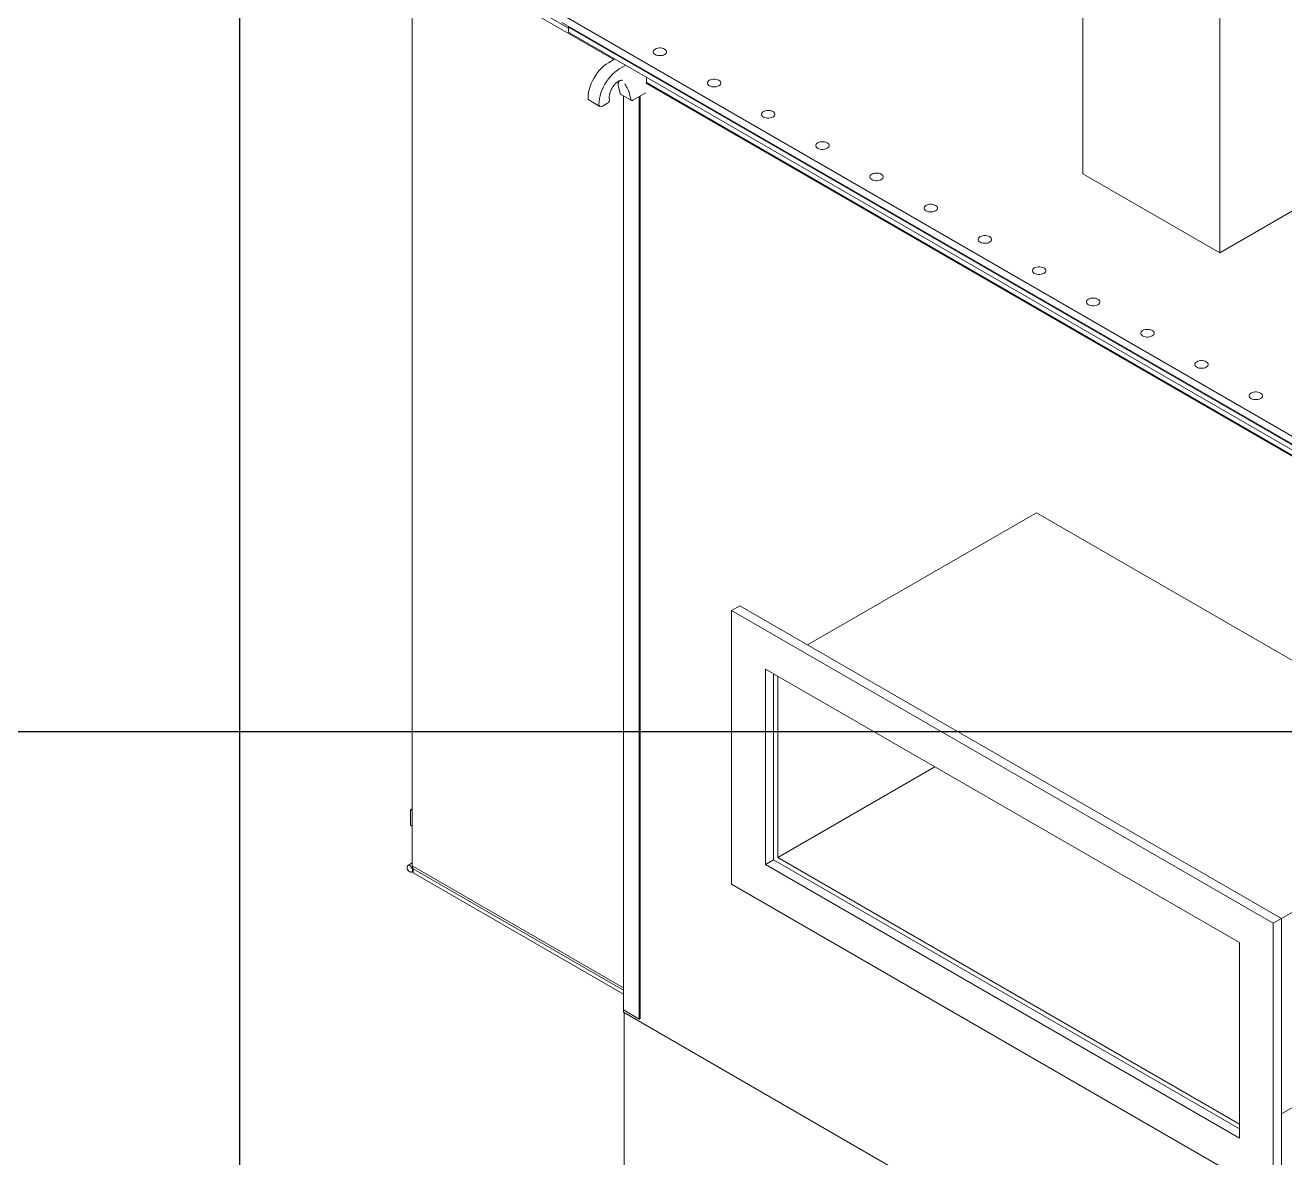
# Model space of a CAD drawing. Header units: millimetres. Extents: x 30710 to 48779, y -19256 to -8564.
# Drawn here: x 38046 to 39362, y -16017 to -14835 of the extents above; entities that cross this region are included whole.
import ezdxf

# ---------------------------------------------------------------- set-up
doc = ezdxf.new("R2010")
doc.units = ezdxf.units.MM
doc.header["$LTSCALE"] = 10
doc.layers.get('Defpoints').update_dxf_attribs({"lineweight": 25})
doc.layers.add('粗实线', color=4, linetype='Continuous', lineweight=18)

msp = doc.modelspace()

# ---------------------------------------------------------------- linework, layer by layer
at = {"layer": 'Defpoints'}
for p, q in [((38270.22, -8564.163), (38270.22, -19256.163)), ((30710.22, -15572.161), (45830.22, -15572.161))]:
    msp.add_line(p, q, dxfattribs=at)
at = {"layer": '粗实线'}
for p, q in [((39150.966, -14434.621), (39150.966, -14989.869)), ((39293.801, -14517.078), (39293.801, -15072.326)), ((38451.597, -14743.996), (38613.666, -14837.556)), ((38450.324, -14748.769), (38661.075, -14870.433)), ((38450.324, -14748.769), (38450.324, -15712.376)), ((38606.595, -14823.504), (40027.879, -15643.994)), ((38606.595, -14831.67), (40027.879, -15652.16)), ((38613.666, -14836.569), (38614.374, -14836.16)), ((38615.081, -14836.569), (38613.666, -14836.569)), ((38613.666, -14836.569), (38613.666, -14840.921)), ((40027.879, -15652.977), (38613.666, -14836.569)), ((38614.772, -14842.463), (40027.879, -15658.232)), ((38655.385, -14873.718), (38662.149, -14869.813)), ((38666.699, -14880.249), (38673.463, -14876.344)), ((38694.983, -14888.768), (38694.983, -14894.5)), ((38667.464, -14905.692), (38665.752, -14898.41)), ((38678.778, -14912.223), (38677.066, -14904.941)), ((39978.767, -15636.429), (38694.276, -14894.908)), ((39979.474, -15636.021), (38694.983, -14894.5)), ((38635.208, -14912.749), (38646.521, -14919.281)), ((38649.021, -14919.033), (38654.324, -14915.972)), ((38668.027, -14906.529), (38679.341, -14913.06)), ((38670.941, -14908.211), (38670.941, -15865.369)), ((38670.946, -14908.214), (38670.946, -15862.144)), ((38694.276, -14905.156), (38680.841, -14912.912)), ((38687.629, -15872.349), (38687.629, -14908.993)), ((38688.478, -15871.859), (38688.478, -14908.503)), ((39150.966, -14989.869), (39293.801, -15072.326)), ((39293.801, -15072.326), (39443.708, -14985.786)), ((39102.277, -15343.592), (38863.28, -15481.562)), ((39102.277, -15343.592), (39597.251, -15629.335)), ((38792.564, -15440.738), (38784.079, -15445.637)), ((38792.564, -15440.738), (39358.249, -15767.301)), ((38784.079, -15731.426), (38784.079, -15445.637)), ((38784.079, -15445.637), (39349.764, -15772.2)), ((38819.434, -15506.874), (39314.409, -15792.617)), ((38819.434, -15711.009), (38819.434, -15506.874)), ((38827.919, -15706.111), (38827.919, -15511.772)), ((38832.162, -15703.661), (38832.162, -15514.221)), ((38996.239, -15608.941), (38832.162, -15703.661)), ((39597.251, -15629.335), (39358.249, -15767.308)), ((38448.556, -15653.745), (38450.324, -15652.725)), ((38448.556, -15653.745), (38450.324, -15654.766)), ((38448.556, -15670.076), (38448.556, -15653.745)), ((38448.556, -15670.076), (38450.324, -15671.096)), ((38827.919, -15706.111), (38819.434, -15711.009)), ((39314.409, -15986.955), (38827.919, -15706.111)), ((39314.409, -15982.056), (38832.162, -15703.661)), ((38450.324, -15709.347), (38445.849, -15711.93)), ((38449.849, -15718.858), (38451.597, -15717.849)), ((38450.324, -15712.376), (38670.941, -15839.736)), ((38450.324, -15712.376), (38451.597, -15715.68)), ((38451.597, -15715.68), (38670.941, -15842.305)), ((38451.597, -15715.68), (38451.597, -15719.762)), ((38451.597, -15719.762), (38670.941, -15846.387)), ((39314.409, -15996.752), (38819.434, -15711.009)), ((39349.764, -16057.989), (38784.079, -15731.426)), ((39358.249, -15767.301), (39349.764, -15772.2)), ((39349.764, -15772.2), (39349.764, -16057.989)), ((39358.249, -15767.301), (39358.249, -16053.091)), ((39314.409, -15792.617), (39314.409, -15996.752)), ((39597.251, -15833.47), (39358.249, -15971.443)), ((38670.941, -15865.369), (40028.586, -16649.121)), ((38671.649, -15863.124), (38687.629, -15872.349)), ((38671.649, -15865.777), (38671.649, -16071.394)), ((38687.629, -15872.349), (38688.478, -15871.859))]:
    msp.add_line(p, q, dxfattribs=at)
for points in [[(38704.175, -14865.141), (38705.401, -14865.705), (38706.813, -14866.098), (38708.341, -14866.299), (38709.909, -14866.299), (38711.437, -14866.098), (38712.849, -14865.705), (38714.075, -14865.141), (38715.052, -14864.433), (38715.732, -14863.618), (38716.081, -14862.736), (38716.081, -14861.831), (38715.732, -14860.949), (38715.052, -14860.134), (38714.075, -14859.426), (38712.849, -14858.862), (38711.437, -14858.469), (38709.909, -14858.268), (38708.341, -14858.268), (38706.813, -14858.469), (38705.401, -14858.862), (38704.175, -14859.426), (38703.198, -14860.134), (38702.518, -14860.949), (38702.169, -14861.831), (38702.169, -14862.736), (38702.518, -14863.618), (38703.198, -14864.433), (38704.175, -14865.141)], [(38655.385, -14873.718), (38653.01, -14875.243), (38650.665, -14877.057), (38648.379, -14879.137), (38646.181, -14881.457), (38644.099, -14883.988), (38642.159, -14886.697), (38640.385, -14889.552), (38638.8, -14892.515), (38637.423, -14895.55), (38636.273, -14898.619), (38635.362, -14901.682), (38634.704, -14904.702), (38634.305, -14907.64), (38634.172, -14910.46)], [(38666.699, -14880.249), (38664.324, -14881.774), (38661.978, -14883.588), (38659.693, -14885.668), (38657.495, -14887.988), (38655.413, -14890.519), (38653.473, -14893.229), (38651.699, -14896.083), (38650.114, -14899.046), (38648.737, -14902.082), (38647.586, -14905.15), (38646.676, -14908.214), (38646.017, -14911.233), (38645.619, -14914.172), (38645.486, -14916.991)], [(38760.744, -14897.797), (38761.97, -14898.361), (38763.382, -14898.754), (38764.91, -14898.955), (38766.478, -14898.955), (38768.006, -14898.754), (38769.418, -14898.361), (38770.644, -14897.797), (38771.621, -14897.09), (38772.301, -14896.274), (38772.65, -14895.392), (38772.65, -14894.487), (38772.301, -14893.605), (38771.621, -14892.79), (38770.644, -14892.082), (38769.418, -14891.518), (38768.006, -14891.126), (38766.478, -14890.924), (38764.91, -14890.924), (38763.382, -14891.126), (38761.97, -14891.518), (38760.744, -14892.082), (38759.767, -14892.79), (38759.087, -14893.605), (38758.738, -14894.487), (38758.738, -14895.392), (38759.087, -14896.274), (38759.767, -14897.09), (38760.744, -14897.797)], [(38678.778, -14912.223), (38678.888, -14912.547), (38679.053, -14912.813), (38679.268, -14913.014), (38679.527, -14913.144), (38679.822, -14913.199), (38680.145, -14913.178), (38680.488, -14913.081), (38680.841, -14912.912)], [(38817.313, -14930.454), (38818.538, -14931.018), (38819.95, -14931.41), (38821.479, -14931.612), (38823.046, -14931.612), (38824.574, -14931.41), (38825.987, -14931.018), (38827.212, -14930.454), (38828.189, -14929.746), (38828.87, -14928.931), (38829.218, -14928.049), (38829.218, -14927.144), (38828.87, -14926.261), (38828.189, -14925.446), (38827.212, -14924.739), (38825.987, -14924.175), (38824.574, -14923.782), (38823.046, -14923.581), (38821.479, -14923.581), (38819.95, -14923.782), (38818.538, -14924.175), (38817.313, -14924.739), (38816.335, -14925.446), (38815.655, -14926.261), (38815.306, -14927.144), (38815.306, -14928.049), (38815.655, -14928.931), (38816.335, -14929.746), (38817.313, -14930.454)], [(38873.881, -14963.11), (38875.107, -14963.674), (38876.519, -14964.067), (38878.047, -14964.268), (38879.615, -14964.268), (38881.143, -14964.067), (38882.555, -14963.674), (38883.781, -14963.11), (38884.758, -14962.402), (38885.438, -14961.587), (38885.787, -14960.705), (38885.787, -14959.8), (38885.438, -14958.918), (38884.758, -14958.103), (38883.781, -14957.395), (38882.555, -14956.831), (38881.143, -14956.438), (38879.615, -14956.237), (38878.047, -14956.237), (38876.519, -14956.438), (38875.107, -14956.831), (38873.881, -14957.395), (38872.904, -14958.103), (38872.224, -14958.918), (38871.875, -14959.8), (38871.875, -14960.705), (38872.224, -14961.587), (38872.904, -14962.402), (38873.881, -14963.11)], [(38930.45, -14995.766), (38931.675, -14996.33), (38933.087, -14996.723), (38934.616, -14996.924), (38936.183, -14996.924), (38937.711, -14996.723), (38939.124, -14996.33), (38940.349, -14995.766), (38941.326, -14995.059), (38942.007, -14994.243), (38942.355, -14993.361), (38942.355, -14992.456), (38942.007, -14991.574), (38941.326, -14990.759), (38940.349, -14990.051), (38939.124, -14989.487), (38937.711, -14989.095), (38936.183, -14988.893), (38934.616, -14988.893), (38933.087, -14989.095), (38931.675, -14989.487), (38930.45, -14990.051), (38929.472, -14990.759), (38928.792, -14991.574), (38928.443, -14992.456), (38928.443, -14993.361), (38928.792, -14994.243), (38929.472, -14995.059), (38930.45, -14995.766)], [(38987.018, -15028.423), (38988.244, -15028.987), (38989.656, -15029.379), (38991.184, -15029.581), (38992.752, -15029.581), (38994.28, -15029.379), (38995.692, -15028.987), (38996.918, -15028.423), (38997.895, -15027.715), (38998.575, -15026.9), (38998.924, -15026.018), (38998.924, -15025.113), (38998.575, -15024.23), (38997.895, -15023.415), (38996.918, -15022.708), (38995.692, -15022.144), (38994.28, -15021.751), (38992.752, -15021.55), (38991.184, -15021.55), (38989.656, -15021.751), (38988.244, -15022.144), (38987.018, -15022.708), (38986.041, -15023.415), (38985.361, -15024.23), (38985.012, -15025.113), (38985.012, -15026.018), (38985.361, -15026.9), (38986.041, -15027.715), (38987.018, -15028.423)], [(39043.587, -15061.079), (39044.812, -15061.643), (39046.225, -15062.036), (39047.753, -15062.237), (39049.32, -15062.237), (39050.848, -15062.036), (39052.261, -15061.643), (39053.486, -15061.079), (39054.464, -15060.371), (39055.144, -15059.556), (39055.492, -15058.674), (39055.492, -15057.769), (39055.144, -15056.887), (39054.464, -15056.072), (39053.486, -15055.364), (39052.261, -15054.8), (39050.848, -15054.407), (39049.32, -15054.206), (39047.753, -15054.206), (39046.225, -15054.407), (39044.812, -15054.8), (39043.587, -15055.364), (39042.609, -15056.072), (39041.929, -15056.887), (39041.581, -15057.769), (39041.581, -15058.674), (39041.929, -15059.556), (39042.609, -15060.371), (39043.587, -15061.079)], [(39100.155, -15093.735), (39101.381, -15094.299), (39102.793, -15094.692), (39104.321, -15094.893), (39105.889, -15094.893), (39107.417, -15094.692), (39108.829, -15094.299), (39110.055, -15093.735), (39111.032, -15093.028), (39111.712, -15092.212), (39112.061, -15091.33), (39112.061, -15090.425), (39111.712, -15089.543), (39111.032, -15088.728), (39110.055, -15088.02), (39108.829, -15087.456), (39107.417, -15087.064), (39105.889, -15086.862), (39104.321, -15086.862), (39102.793, -15087.064), (39101.381, -15087.456), (39100.155, -15088.02), (39099.178, -15088.728), (39098.498, -15089.543), (39098.149, -15090.425), (39098.149, -15091.33), (39098.498, -15092.212), (39099.178, -15093.028), (39100.155, -15093.735)], [(39156.724, -15126.392), (39157.949, -15126.956), (39159.362, -15127.348), (39160.89, -15127.55), (39162.457, -15127.55), (39163.986, -15127.348), (39165.398, -15126.956), (39166.623, -15126.392), (39167.601, -15125.684), (39168.281, -15124.869), (39168.63, -15123.987), (39168.63, -15123.082), (39168.281, -15122.199), (39167.601, -15121.384), (39166.623, -15120.677), (39165.398, -15120.112), (39163.986, -15119.72), (39162.457, -15119.519), (39160.89, -15119.519), (39159.362, -15119.72), (39157.949, -15120.112), (39156.724, -15120.677), (39155.747, -15121.384), (39155.066, -15122.199), (39154.718, -15123.082), (39154.718, -15123.987), (39155.066, -15124.869), (39155.747, -15125.684), (39156.724, -15126.392)], [(39213.292, -15159.048), (39214.518, -15159.612), (39215.93, -15160.005), (39217.458, -15160.206), (39219.026, -15160.206), (39220.554, -15160.005), (39221.966, -15159.612), (39223.192, -15159.048), (39224.169, -15158.34), (39224.849, -15157.525), (39225.198, -15156.643), (39225.198, -15155.738), (39224.849, -15154.856), (39224.169, -15154.04), (39223.192, -15153.333), (39221.966, -15152.769), (39220.554, -15152.376), (39219.026, -15152.175), (39217.458, -15152.175), (39215.93, -15152.376), (39214.518, -15152.769), (39213.292, -15153.333), (39212.315, -15154.04), (39211.635, -15154.856), (39211.286, -15155.738), (39211.286, -15156.643), (39211.635, -15157.525), (39212.315, -15158.34), (39213.292, -15159.048)], [(39269.861, -15191.704), (39271.086, -15192.268), (39272.499, -15192.661), (39274.027, -15192.862), (39275.594, -15192.862), (39277.123, -15192.661), (39278.535, -15192.268), (39279.76, -15191.704), (39280.738, -15190.997), (39281.418, -15190.181), (39281.767, -15189.299), (39281.767, -15188.394), (39281.418, -15187.512), (39280.738, -15186.697), (39279.76, -15185.989), (39278.535, -15185.425), (39277.123, -15185.033), (39275.594, -15184.831), (39274.027, -15184.831), (39272.499, -15185.033), (39271.086, -15185.425), (39269.861, -15185.989), (39268.884, -15186.697), (39268.203, -15187.512), (39267.855, -15188.394), (39267.855, -15189.299), (39268.203, -15190.181), (39268.884, -15190.997), (39269.861, -15191.704)], [(39326.429, -15224.361), (39327.655, -15224.925), (39329.067, -15225.317), (39330.595, -15225.519), (39332.163, -15225.519), (39333.691, -15225.317), (39335.103, -15224.925), (39336.329, -15224.361), (39337.306, -15223.653), (39337.986, -15222.838), (39338.335, -15221.956), (39338.335, -15221.051), (39337.986, -15220.168), (39337.306, -15219.353), (39336.329, -15218.646), (39335.103, -15218.081), (39333.691, -15217.689), (39332.163, -15217.487), (39330.595, -15217.487), (39329.067, -15217.689), (39327.655, -15218.081), (39326.429, -15218.646), (39325.452, -15219.353), (39324.772, -15220.168), (39324.423, -15221.051), (39324.423, -15221.956), (39324.772, -15222.838), (39325.452, -15223.653), (39326.429, -15224.361)], [(38447.849, -15718.66), (38447.016, -15718.034), (38446.256, -15717.173), (38445.638, -15716.154), (38445.216, -15715.067), (38445.029, -15714.01), (38445.092, -15713.075), (38445.4, -15712.347), (38445.925, -15711.889), (38446.622, -15711.743), (38447.428, -15711.921), (38448.271, -15712.408), (38449.076, -15713.16), (38449.773, -15714.11), (38450.299, -15715.175), (38450.607, -15716.259), (38450.67, -15717.266), (38450.482, -15718.107), (38450.061, -15718.707), (38449.443, -15719.012), (38448.683, -15718.996), (38447.849, -15718.66)]]:
    msp.add_lwpolyline(points, dxfattribs=at)
for centre, radius, start, end in [((38636.622, -14910.731), 2.465, 173.701152, 234.986667), ((38647.641, -14917.341), 2.184, 170.785963, 309.203285), ((38651.312, -14910.869), 5.925, 300.555296, 315.197539), ((38668.681, -14905.482), 1.235, 189.792107, 238.052311), ((38672.147, -15862.024), 1.207, 185.694799, 245.625342)]:
    msp.add_arc(centre, radius, start, end, dxfattribs=at)
msp.add_ellipse((38617.442, -14840.921), major_axis=(3.776, 0), ratio=0.57738155, start_param=3.14159265, end_param=3.92707208, dxfattribs=at)
msp.add_ellipse((38617.442, -14840.921), major_axis=(3.776, 0), ratio=0.57738155, start_param=3.14159265, end_param=3.92707208, dxfattribs=at)
for points, knots in [([(38656.353, -14911.463), (38656.312, -14911.246), (38656.203, -14910.667), (38656.185, -14909.463), (38656.317, -14907.935), (38656.642, -14906.261), (38657.158, -14904.5), (38657.862, -14902.699), (38658.739, -14900.909), (38659.77, -14899.181), (38660.924, -14897.565), (38662.167, -14896.105), (38663.457, -14894.839), (38664.751, -14893.797), (38665.998, -14892.999), (38667.149, -14892.448), (38668.155, -14892.136), (38668.975, -14892.026), (38669.588, -14892.079), (38669.92, -14892.163), (38670.072, -14892.273), (38670.111, -14892.302)], [0, 0, 0, 0, 0.84896226, 2.27207685, 3.70087079, 5.14496665, 6.60555925, 8.07993233, 9.56381391, 11.05238961, 12.54041185, 14.02154159, 15.49092526, 16.94417595, 18.37825219, 19.79337892, 21.19682559, 22.60511507, 24.05269786, 25.62479385, 26.18203603, 26.18203603, 26.18203603, 26.18203603]), ([(38666.81, -14892.511), (38666.809, -14892.514), (38666.538, -14893.052), (38665.994, -14894.127), (38665.57, -14895.687), (38665.523, -14897.159), (38665.675, -14897.99), (38665.752, -14898.41)], [0, 0, 0, 0, 0.01183041, 2.09409424, 4.19202538, 5.15744743, 6.14224894, 6.14224894, 6.14224894, 6.14224894]), ([(38665.86, -14893.119), (38665.864, -14893.333), (38665.875, -14894.003), (38665.795, -14894.862), (38665.653, -14895.514), (38665.632, -14895.611)], [0, 0, 0, 0, 0.7172548, 2.24478018, 2.50873177, 2.50873177, 2.50873177, 2.50873177]), ([(38677.066, -14904.941), (38676.942, -14904.503), (38676.691, -14903.615), (38675.835, -14901.629), (38674.426, -14899.003), (38673.126, -14896.863), (38672.471, -14895.783), (38672.467, -14895.777)], [0, 0, 0, 0, 1.61343786, 3.26652653, 6.7397348, 10.26814323, 10.28795835, 10.28795835, 10.28795835, 10.28795835]), ([(38656.306, -14911.465), (38656.378, -14911.99), (38656.504, -14912.897), (38656.208, -14914.167), (38655.747, -14914.751), (38655.516, -14915.044)], [0, 0, 0, 0, 1.55025178, 2.67950561, 3.81484179, 3.81484179, 3.81484179, 3.81484179])]:
    msp.add_open_spline(points, degree=3, knots=knots, dxfattribs=at)

doc.saveas('drawing.dxf')
